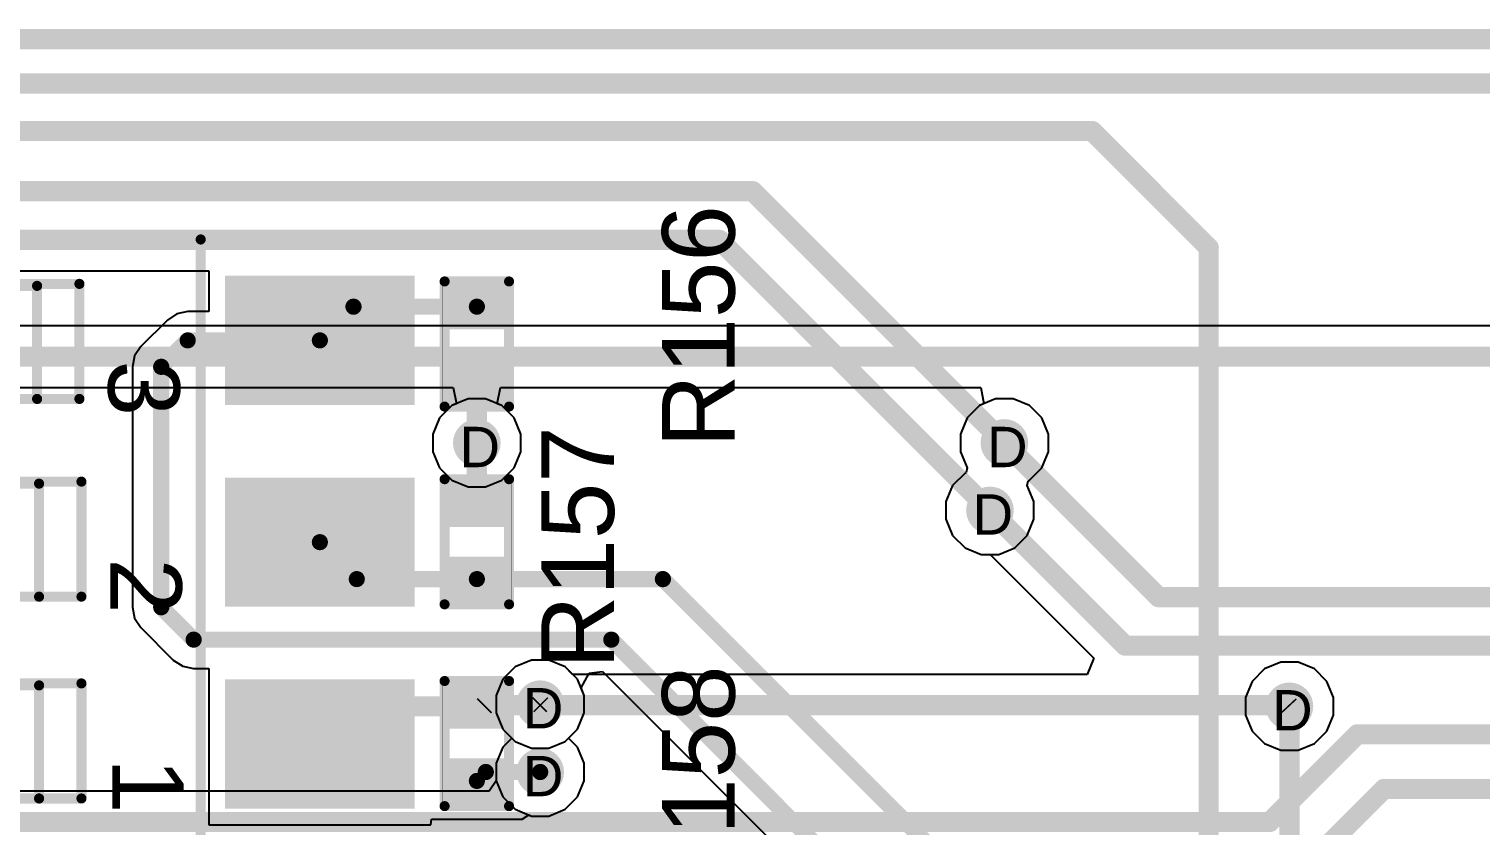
# Model space of a CAD drawing. Header units: inches. Extents: x -11 to 5428, y 0 to 5423.
# Drawn here: x 127.58 to 145.86, y 77.54 to 87.57 of the extents above; entities that cross this region are included whole.
import ezdxf

# ---------------------------------------------------------------- set-up
doc = ezdxf.new("R2010")
doc.units = ezdxf.units.IN
for name, color, linetype in [('Bottom Layer', 5, 'Continuous'), ('Drill Drawing', 1, 'Continuous'), ('GND', 16, 'Continuous'), ('PWR', 76, 'Continuous'), ('Top Layer', 1, 'Continuous'), ('Top Overlay', 2, 'Continuous'), ('Top Paste', 8, 'Continuous'), ('Top Solder', 216, 'Continuous'), ('Via Holes', 16, 'Continuous')]:
    doc.layers.add(name, color=color, linetype=linetype)
doc.styles.add('Arial', font='', dxfattribs={"height": 0.2})
doc.styles.get('Arial').set_extended_font_data('Arial')

# ---------------------------------------------------------------- blocks, each defined once
blk = doc.blocks.new('R___0402_518')
at = {"layer": 'Top Layer'}
for points in [[(-0.699, -0.318), (-0.699, 0.317), (-0.241, 0.317), (-0.241, -0.318)], [(0.241, -0.318), (0.241, 0.317), (0.698, 0.317), (0.698, -0.318)]]:
    blk.add_hatch(color=1, dxfattribs=at).paths.add_polyline_path(points)
at = {"layer": 'Top Paste'}
for points in [[(-0.699, -0.318), (-0.699, 0.317), (-0.241, 0.317), (-0.241, -0.318)], [(0.241, -0.318), (0.241, 0.317), (0.698, 0.317), (0.698, -0.318)]]:
    blk.add_hatch(color=8, dxfattribs=at).paths.add_polyline_path(points)
at = {"layer": 'Top Solder'}
for points in [[(-0.754, -0.373), (-0.754, 0.372), (-0.186, 0.372), (-0.186, -0.373)], [(0.186, -0.373), (0.186, 0.372), (0.753, 0.372), (0.753, -0.373)]]:
    blk.add_hatch(color=216, dxfattribs=at).paths.add_polyline_path(points)
at = {"layer": 'Top Overlay'}
for points in [[(0.787, 0.406, 0.127, 0.127, 0), (-0.787, 0.406, 0.127, 0.127, 0)], [(-0.787, -0.406, 0.127, 0.127, 0), (-0.787, 0.406, 0.127, 0.127, 0)], [(0.787, -0.406, 0.127, 0.127, 0), (0.787, 0.406, 0.127, 0.127, 0)], [(0.787, -0.406, 0.127, 0.127, 0), (-0.787, -0.406, 0.127, 0.127, 0)], [(0.813, -0.432, 0.00323, 0.00323, 0), (-0.813, -0.432, 0.00323, 0.00323, 0)]]:
    blk.add_lwpolyline(points, format="xyseb", dxfattribs=at)
for points in [[(-0.819, 0.406, 0.0635, 0.0635, 1), (-0.756, 0.406, 0.0635, 0.0635, 1)], [(-0.819, 0.406, 0.0635, 0.0635, 1), (-0.756, 0.406, 0.0635, 0.0635, 1)], [(0.756, 0.406, 0.0635, 0.0635, 1), (0.819, 0.406, 0.0635, 0.0635, 1)], [(0.756, 0.406, 0.0635, 0.0635, 1), (0.819, 0.406, 0.0635, 0.0635, 1)], [(-0.819, -0.406, 0.0635, 0.0635, 1), (-0.756, -0.406, 0.0635, 0.0635, 1)], [(-0.819, -0.406, 0.0635, 0.0635, 1), (-0.756, -0.406, 0.0635, 0.0635, 1)], [(0.756, -0.406, 0.0635, 0.0635, 1), (0.819, -0.406, 0.0635, 0.0635, 1)], [(0.756, -0.406, 0.0635, 0.0635, 1), (0.819, -0.406, 0.0635, 0.0635, 1)], [(-0.814, -0.432, 0.00161, 0.00161, 1), (-0.812, -0.432, 0.00161, 0.00161, 1)], [(0.812, -0.432, 0.00161, 0.00161, 1), (0.814, -0.432, 0.00161, 0.00161, 1)]]:
    blk.add_lwpolyline(points, format="xyseb", close=True, dxfattribs=at)
blk = doc.blocks.new('R___0402_519')
at = {"layer": 'Top Layer'}
for points in [[(-0.698, -0.317), (-0.698, 0.318), (-0.241, 0.318), (-0.241, -0.317)], [(0.241, -0.317), (0.241, 0.318), (0.699, 0.318), (0.699, -0.317)]]:
    blk.add_hatch(color=1, dxfattribs=at).paths.add_polyline_path(points)
at = {"layer": 'Top Paste'}
for points in [[(-0.698, -0.317), (-0.698, 0.318), (-0.241, 0.318), (-0.241, -0.317)], [(0.241, -0.317), (0.241, 0.318), (0.699, 0.318), (0.699, -0.317)]]:
    blk.add_hatch(color=8, dxfattribs=at).paths.add_polyline_path(points)
at = {"layer": 'Top Solder'}
for points in [[(-0.753, -0.372), (-0.753, 0.373), (-0.186, 0.373), (-0.186, -0.372)], [(0.186, -0.372), (0.186, 0.373), (0.754, 0.373), (0.754, -0.372)]]:
    blk.add_hatch(color=216, dxfattribs=at).paths.add_polyline_path(points)
at = {"layer": 'Top Overlay'}
for points in [[(-0.787, 0.406, 0.127, 0.127, 0), (0.787, 0.406, 0.127, 0.127, 0)], [(-0.787, 0.406, 0.127, 0.127, 0), (-0.787, -0.406, 0.127, 0.127, 0)], [(0.787, 0.406, 0.127, 0.127, 0), (0.787, -0.406, 0.127, 0.127, 0)], [(-0.787, -0.406, 0.127, 0.127, 0), (0.787, -0.406, 0.127, 0.127, 0)], [(-0.813, -0.432, 0.00323, 0.00323, 0), (0.813, -0.432, 0.00323, 0.00323, 0)]]:
    blk.add_lwpolyline(points, format="xyseb", dxfattribs=at)
for points in [[(-0.819, 0.406, 0.0635, 0.0635, 1), (-0.756, 0.406, 0.0635, 0.0635, 1)], [(-0.819, 0.406, 0.0635, 0.0635, 1), (-0.756, 0.406, 0.0635, 0.0635, 1)], [(0.756, 0.406, 0.0635, 0.0635, 1), (0.819, 0.406, 0.0635, 0.0635, 1)], [(0.756, 0.406, 0.0635, 0.0635, 1), (0.819, 0.406, 0.0635, 0.0635, 1)], [(-0.819, -0.406, 0.0635, 0.0635, 1), (-0.756, -0.406, 0.0635, 0.0635, 1)], [(-0.819, -0.406, 0.0635, 0.0635, 1), (-0.756, -0.406, 0.0635, 0.0635, 1)], [(0.756, -0.406, 0.0635, 0.0635, 1), (0.819, -0.406, 0.0635, 0.0635, 1)], [(0.756, -0.406, 0.0635, 0.0635, 1), (0.819, -0.406, 0.0635, 0.0635, 1)], [(-0.814, -0.432, 0.00161, 0.00161, 1), (-0.812, -0.432, 0.00161, 0.00161, 1)], [(0.812, -0.432, 0.00161, 0.00161, 1), (0.814, -0.432, 0.00161, 0.00161, 1)]]:
    blk.add_lwpolyline(points, format="xyseb", close=True, dxfattribs=at)
blk = doc.blocks.new('R___0402_520')
at = {"layer": 'Top Layer'}
for points in [[(-0.699, -0.318), (-0.699, 0.317), (-0.241, 0.317), (-0.241, -0.318)], [(0.241, -0.318), (0.241, 0.317), (0.698, 0.317), (0.698, -0.318)]]:
    blk.add_hatch(color=1, dxfattribs=at).paths.add_polyline_path(points)
at = {"layer": 'Top Paste'}
for points in [[(-0.699, -0.318), (-0.699, 0.317), (-0.241, 0.317), (-0.241, -0.318)], [(0.241, -0.318), (0.241, 0.317), (0.698, 0.317), (0.698, -0.318)]]:
    blk.add_hatch(color=8, dxfattribs=at).paths.add_polyline_path(points)
at = {"layer": 'Top Solder'}
for points in [[(-0.754, -0.373), (-0.754, 0.372), (-0.186, 0.372), (-0.186, -0.373)], [(0.186, -0.373), (0.186, 0.372), (0.753, 0.372), (0.753, -0.373)]]:
    blk.add_hatch(color=216, dxfattribs=at).paths.add_polyline_path(points)
at = {"layer": 'Top Overlay'}
for points in [[(0.787, 0.406, 0.127, 0.127, 0), (-0.787, 0.406, 0.127, 0.127, 0)], [(-0.787, -0.406, 0.127, 0.127, 0), (-0.787, 0.406, 0.127, 0.127, 0)], [(0.787, -0.406, 0.127, 0.127, 0), (0.787, 0.406, 0.127, 0.127, 0)], [(0.787, -0.406, 0.127, 0.127, 0), (-0.787, -0.406, 0.127, 0.127, 0)], [(0.813, -0.432, 0.00323, 0.00323, 0), (-0.813, -0.432, 0.00323, 0.00323, 0)]]:
    blk.add_lwpolyline(points, format="xyseb", dxfattribs=at)
for points in [[(-0.819, 0.406, 0.0635, 0.0635, 1), (-0.756, 0.406, 0.0635, 0.0635, 1)], [(-0.819, 0.406, 0.0635, 0.0635, 1), (-0.756, 0.406, 0.0635, 0.0635, 1)], [(0.756, 0.406, 0.0635, 0.0635, 1), (0.819, 0.406, 0.0635, 0.0635, 1)], [(0.756, 0.406, 0.0635, 0.0635, 1), (0.819, 0.406, 0.0635, 0.0635, 1)], [(-0.819, -0.406, 0.0635, 0.0635, 1), (-0.756, -0.406, 0.0635, 0.0635, 1)], [(-0.819, -0.406, 0.0635, 0.0635, 1), (-0.756, -0.406, 0.0635, 0.0635, 1)], [(0.756, -0.406, 0.0635, 0.0635, 1), (0.819, -0.406, 0.0635, 0.0635, 1)], [(0.756, -0.406, 0.0635, 0.0635, 1), (0.819, -0.406, 0.0635, 0.0635, 1)], [(-0.814, -0.432, 0.00161, 0.00161, 1), (-0.812, -0.432, 0.00161, 0.00161, 1)], [(0.812, -0.432, 0.00161, 0.00161, 1), (0.814, -0.432, 0.00161, 0.00161, 1)]]:
    blk.add_lwpolyline(points, format="xyseb", close=True, dxfattribs=at)
blk = doc.blocks.new('DSIC03LSGET_524')
at = {"layer": 'Top Layer'}
for points in [[(-5.643, 3.302), (-3.357, 3.302), (-3.357, 1.778), (-5.643, 1.778)], [(3.357, 3.302), (5.643, 3.302), (5.643, 1.778), (3.357, 1.778)], [(-5.643, 0.762), (-3.357, 0.762), (-3.357, -0.762), (-5.643, -0.762)], [(3.357, 0.762), (5.643, 0.762), (5.643, -0.762), (3.357, -0.762)], [(-5.643, -1.778), (-3.357, -1.778), (-3.357, -3.302), (-5.643, -3.302)], [(3.357, -1.778), (5.643, -1.778), (5.643, -3.302), (3.357, -3.302)]]:
    blk.add_hatch(color=1, dxfattribs=at).paths.add_polyline_path(points)
at = {"layer": 'Top Paste'}
for points in [[(-5.643, 3.302), (-3.357, 3.302), (-3.357, 1.778), (-5.643, 1.778)], [(3.357, 3.302), (5.643, 3.302), (5.643, 1.778), (3.357, 1.778)], [(-5.643, 0.762), (-3.357, 0.762), (-3.357, -0.762), (-5.643, -0.762)], [(3.357, 0.762), (5.643, 0.762), (5.643, -0.762), (3.357, -0.762)], [(-5.643, -1.778), (-3.357, -1.778), (-3.357, -3.302), (-5.643, -3.302)], [(3.357, -1.778), (5.643, -1.778), (5.643, -3.302), (3.357, -3.302)]]:
    blk.add_hatch(color=8, dxfattribs=at).paths.add_polyline_path(points)
at = {"layer": 'Top Solder'}
for points in [[(-5.694, 3.353), (-3.306, 3.353), (-3.306, 1.727), (-5.694, 1.727)], [(3.306, 3.353), (5.694, 3.353), (5.694, 1.727), (3.306, 1.727)], [(-5.694, 0.813), (-3.306, 0.813), (-3.306, -0.813), (-5.694, -0.813)], [(3.306, 0.813), (5.694, 0.813), (5.694, -0.813), (3.306, -0.813)], [(-5.694, -1.727), (-3.306, -1.727), (-3.306, -3.353), (-5.694, -3.353)], [(3.306, -1.727), (5.694, -1.727), (5.694, -3.353), (3.306, -3.353)]]:
    blk.add_hatch(color=216, dxfattribs=at).paths.add_polyline_path(points)
at = {"layer": 'Top Overlay'}
for points in [[(-3, 3.81, 0.127, 0.127, 0), (-3, -3.81, 0.127, 0.127, 0)], [(3, 3.81, 0.127, 0.127, 0), (-3, 3.81, 0.127, 0.127, 0)], [(3, 3.81, 0.127, 0.127, 0), (3, -3.81, 0.127, 0.127, 0)], [(1.651, 3.226, 0.127, 0.127, 0), (-1.499, 3.226, 0.127, 0.127, 0)], [(-1.499, 3.226, 0.127, 0.127, 0), (-1.499, 1.778, 0.127, 0.127, 0)], [(0.025, 3.226, 0.127, 0.127, 0), (-0.965, 3.226, 0.127, 0.127, 0)], [(-0.965, 3.226, 0.127, 0.127, 0), (-0.965, 1.803, 0.127, 0.127, 0)], [(0.025, 3.226, 0.127, 0.127, 0), (0.025, 1.803, 0.127, 0.127, 0)], [(1.651, 3.226, 0.127, 0.127, 0), (1.651, 1.778, 0.127, 0.127, 0)], [(1.651, 1.778, 0.127, 0.127, 0), (-1.499, 1.778, 0.127, 0.127, 0)], [(0.025, 1.803, 0.127, 0.127, 0), (-0.965, 1.803, 0.127, 0.127, 0)], [(1.651, 0.686, 0.127, 0.127, 0), (-1.499, 0.686, 0.127, 0.127, 0)], [(-1.499, 0.686, 0.127, 0.127, 0), (-1.499, -0.762, 0.127, 0.127, 0)], [(0.025, 0.686, 0.127, 0.127, 0), (-0.965, 0.686, 0.127, 0.127, 0)], [(-0.965, 0.686, 0.127, 0.127, 0), (-0.965, -0.737, 0.127, 0.127, 0)], [(0.025, 0.686, 0.127, 0.127, 0), (0.025, -0.737, 0.127, 0.127, 0)], [(1.651, 0.686, 0.127, 0.127, 0), (1.651, -0.762, 0.127, 0.127, 0)], [(1.651, -0.762, 0.127, 0.127, 0), (-1.499, -0.762, 0.127, 0.127, 0)], [(0.025, -0.737, 0.127, 0.127, 0), (-0.965, -0.737, 0.127, 0.127, 0)], [(1.676, -1.803, 0.127, 0.127, 0), (-1.473, -1.803, 0.127, 0.127, 0)], [(-1.473, -1.803, 0.127, 0.127, 0), (-1.473, -3.251, 0.127, 0.127, 0)], [(0.051, -1.803, 0.127, 0.127, 0), (-0.94, -1.803, 0.127, 0.127, 0)], [(-0.94, -1.803, 0.127, 0.127, 0), (-0.94, -3.226, 0.127, 0.127, 0)], [(0.051, -1.803, 0.127, 0.127, 0), (0.051, -3.226, 0.127, 0.127, 0)], [(1.676, -1.803, 0.127, 0.127, 0), (1.676, -3.251, 0.127, 0.127, 0)], [(1.676, -3.251, 0.127, 0.127, 0), (-1.473, -3.251, 0.127, 0.127, 0)], [(0.051, -3.226, 0.127, 0.127, 0), (-0.94, -3.226, 0.127, 0.127, 0)], [(3, -3.81, 0.127, 0.127, 0), (-3, -3.81, 0.127, 0.127, 0)]]:
    blk.add_lwpolyline(points, format="xyseb", dxfattribs=at)
for points in [[(-3.032, 3.81, 0.0635, 0.0635, 1), (-2.968, 3.81, 0.0635, 0.0635, 1)], [(-3.032, 3.81, 0.0635, 0.0635, 1), (-2.968, 3.81, 0.0635, 0.0635, 1)], [(2.968, 3.81, 0.0635, 0.0635, 1), (3.032, 3.81, 0.0635, 0.0635, 1)], [(2.968, 3.81, 0.0635, 0.0635, 1), (3.032, 3.81, 0.0635, 0.0635, 1)], [(-1.53, 3.226, 0.0635, 0.0635, 1), (-1.467, 3.226, 0.0635, 0.0635, 1)], [(-1.53, 3.226, 0.0635, 0.0635, 1), (-1.467, 3.226, 0.0635, 0.0635, 1)], [(-0.997, 3.226, 0.0635, 0.0635, 1), (-0.933, 3.226, 0.0635, 0.0635, 1)], [(-0.997, 3.226, 0.0635, 0.0635, 1), (-0.933, 3.226, 0.0635, 0.0635, 1)], [(-0.006, 3.226, 0.0635, 0.0635, 1), (0.057, 3.226, 0.0635, 0.0635, 1)], [(-0.006, 3.226, 0.0635, 0.0635, 1), (0.057, 3.226, 0.0635, 0.0635, 1)], [(1.619, 3.226, 0.0635, 0.0635, 1), (1.683, 3.226, 0.0635, 0.0635, 1)], [(1.619, 3.226, 0.0635, 0.0635, 1), (1.683, 3.226, 0.0635, 0.0635, 1)], [(-1.53, 1.778, 0.0635, 0.0635, 1), (-1.467, 1.778, 0.0635, 0.0635, 1)], [(-1.53, 1.778, 0.0635, 0.0635, 1), (-1.467, 1.778, 0.0635, 0.0635, 1)], [(-0.997, 1.803, 0.0635, 0.0635, 1), (-0.933, 1.803, 0.0635, 0.0635, 1)], [(-0.997, 1.803, 0.0635, 0.0635, 1), (-0.933, 1.803, 0.0635, 0.0635, 1)], [(-0.006, 1.803, 0.0635, 0.0635, 1), (0.057, 1.803, 0.0635, 0.0635, 1)], [(-0.006, 1.803, 0.0635, 0.0635, 1), (0.057, 1.803, 0.0635, 0.0635, 1)], [(1.619, 1.778, 0.0635, 0.0635, 1), (1.683, 1.778, 0.0635, 0.0635, 1)], [(1.619, 1.778, 0.0635, 0.0635, 1), (1.683, 1.778, 0.0635, 0.0635, 1)], [(-1.53, 0.686, 0.0635, 0.0635, 1), (-1.467, 0.686, 0.0635, 0.0635, 1)], [(-1.53, 0.686, 0.0635, 0.0635, 1), (-1.467, 0.686, 0.0635, 0.0635, 1)], [(-0.997, 0.686, 0.0635, 0.0635, 1), (-0.933, 0.686, 0.0635, 0.0635, 1)], [(-0.997, 0.686, 0.0635, 0.0635, 1), (-0.933, 0.686, 0.0635, 0.0635, 1)], [(-0.006, 0.686, 0.0635, 0.0635, 1), (0.057, 0.686, 0.0635, 0.0635, 1)], [(-0.006, 0.686, 0.0635, 0.0635, 1), (0.057, 0.686, 0.0635, 0.0635, 1)], [(1.619, 0.686, 0.0635, 0.0635, 1), (1.683, 0.686, 0.0635, 0.0635, 1)], [(1.619, 0.686, 0.0635, 0.0635, 1), (1.683, 0.686, 0.0635, 0.0635, 1)], [(-1.53, -0.762, 0.0635, 0.0635, 1), (-1.467, -0.762, 0.0635, 0.0635, 1)], [(-1.53, -0.762, 0.0635, 0.0635, 1), (-1.467, -0.762, 0.0635, 0.0635, 1)], [(-0.997, -0.737, 0.0635, 0.0635, 1), (-0.933, -0.737, 0.0635, 0.0635, 1)], [(-0.997, -0.737, 0.0635, 0.0635, 1), (-0.933, -0.737, 0.0635, 0.0635, 1)], [(-0.006, -0.737, 0.0635, 0.0635, 1), (0.057, -0.737, 0.0635, 0.0635, 1)], [(-0.006, -0.737, 0.0635, 0.0635, 1), (0.057, -0.737, 0.0635, 0.0635, 1)], [(1.619, -0.762, 0.0635, 0.0635, 1), (1.683, -0.762, 0.0635, 0.0635, 1)], [(1.619, -0.762, 0.0635, 0.0635, 1), (1.683, -0.762, 0.0635, 0.0635, 1)], [(-1.505, -1.803, 0.0635, 0.0635, 1), (-1.441, -1.803, 0.0635, 0.0635, 1)], [(-1.505, -1.803, 0.0635, 0.0635, 1), (-1.441, -1.803, 0.0635, 0.0635, 1)], [(-0.972, -1.803, 0.0635, 0.0635, 1), (-0.908, -1.803, 0.0635, 0.0635, 1)], [(-0.972, -1.803, 0.0635, 0.0635, 1), (-0.908, -1.803, 0.0635, 0.0635, 1)], [(0.019, -1.803, 0.0635, 0.0635, 1), (0.083, -1.803, 0.0635, 0.0635, 1)], [(0.019, -1.803, 0.0635, 0.0635, 1), (0.083, -1.803, 0.0635, 0.0635, 1)], [(1.645, -1.803, 0.0635, 0.0635, 1), (1.708, -1.803, 0.0635, 0.0635, 1)], [(1.645, -1.803, 0.0635, 0.0635, 1), (1.708, -1.803, 0.0635, 0.0635, 1)], [(-1.505, -3.251, 0.0635, 0.0635, 1), (-1.441, -3.251, 0.0635, 0.0635, 1)], [(-1.505, -3.251, 0.0635, 0.0635, 1), (-1.441, -3.251, 0.0635, 0.0635, 1)], [(-0.972, -3.226, 0.0635, 0.0635, 1), (-0.908, -3.226, 0.0635, 0.0635, 1)], [(-0.972, -3.226, 0.0635, 0.0635, 1), (-0.908, -3.226, 0.0635, 0.0635, 1)], [(0.019, -3.226, 0.0635, 0.0635, 1), (0.083, -3.226, 0.0635, 0.0635, 1)], [(0.019, -3.226, 0.0635, 0.0635, 1), (0.083, -3.226, 0.0635, 0.0635, 1)], [(1.645, -3.251, 0.0635, 0.0635, 1), (1.708, -3.251, 0.0635, 0.0635, 1)], [(1.645, -3.251, 0.0635, 0.0635, 1), (1.708, -3.251, 0.0635, 0.0635, 1)], [(-3.032, -3.81, 0.0635, 0.0635, 1), (-2.968, -3.81, 0.0635, 0.0635, 1)], [(-3.032, -3.81, 0.0635, 0.0635, 1), (-2.968, -3.81, 0.0635, 0.0635, 1)], [(2.968, -3.81, 0.0635, 0.0635, 1), (3.032, -3.81, 0.0635, 0.0635, 1)], [(2.968, -3.81, 0.0635, 0.0635, 1), (3.032, -3.81, 0.0635, 0.0635, 1)]]:
    blk.add_lwpolyline(points, format="xyseb", close=True, dxfattribs=at)
at = {"layer": 'Top Overlay', "style": 'Arial'}
for s, height, rotation, p in [('ON', 0.762, -90, (1.956, 3.531)), ('1', 0.9, 90, (-1.887, 2.718)), ('2', 0.9, 90, (-1.861, 0.203)), ('3', 0.9, 90, (-1.836, -2.286))]:
    blk.add_text(s, height=height, rotation=rotation, dxfattribs=at).set_placement(p)

msp = doc.modelspace()

# ---------------------------------------------------------------- hatches: boundary and pattern name
at = {"layer": 'Bottom Layer'}
h = msp.add_hatch(color=5, dxfattribs=at)
edge = h.paths.add_edge_path()
edge.add_arc((133.214, 82.358), 0.3, 0, 360)
h = msp.add_hatch(color=5, dxfattribs=at)
edge = h.paths.add_edge_path()
edge.add_arc((139.857, 82.358), 0.3, 0, 360)
h = msp.add_hatch(color=5, dxfattribs=at)
edge = h.paths.add_edge_path()
edge.add_arc((139.675, 81.509), 0.3, 0, 360)
h = msp.add_hatch(color=5, dxfattribs=at)
edge = h.paths.add_edge_path()
edge.add_arc((134.012, 79.07), 0.3, 0, 360)
h = msp.add_hatch(color=5, dxfattribs=at)
edge = h.paths.add_edge_path()
edge.add_arc((143.446, 79.043), 0.3, 0, 360)
h = msp.add_hatch(color=5, dxfattribs=at)
edge = h.paths.add_edge_path()
edge.add_arc((134.012, 78.216), 0.3, 0, 360)
at = {"layer": 'GND'}
h = msp.add_hatch(color=16, dxfattribs=at)
edge = h.paths.add_edge_path()
edge.add_arc((133.214, 82.358), 0.3, 0, 360)
h = msp.add_hatch(color=16, dxfattribs=at)
edge = h.paths.add_edge_path()
edge.add_arc((139.857, 82.358), 0.3, 0, 360)
h = msp.add_hatch(color=16, dxfattribs=at)
edge = h.paths.add_edge_path()
edge.add_arc((139.675, 81.509), 0.3, 0, 360)
h = msp.add_hatch(color=16, dxfattribs=at)
edge = h.paths.add_edge_path()
edge.add_arc((134.012, 79.07), 0.3, 0, 360)
h = msp.add_hatch(color=16, dxfattribs=at)
edge = h.paths.add_edge_path()
edge.add_arc((143.446, 79.043), 0.3, 0, 360)
h = msp.add_hatch(color=16, dxfattribs=at)
edge = h.paths.add_edge_path()
edge.add_arc((134.012, 78.216), 0.3, 0, 360)
at = {"layer": 'PWR'}
h = msp.add_hatch(color=76, dxfattribs=at)
edge = h.paths.add_edge_path()
edge.add_arc((133.214, 82.358), 0.3, 0, 360)
h = msp.add_hatch(color=76, dxfattribs=at)
edge = h.paths.add_edge_path()
edge.add_arc((139.857, 82.358), 0.3, 0, 360)
h = msp.add_hatch(color=76, dxfattribs=at)
edge = h.paths.add_edge_path()
edge.add_arc((139.675, 81.509), 0.3, 0, 360)
h = msp.add_hatch(color=76, dxfattribs=at)
edge = h.paths.add_edge_path()
edge.add_arc((134.012, 79.07), 0.3, 0, 360)
h = msp.add_hatch(color=76, dxfattribs=at)
edge = h.paths.add_edge_path()
edge.add_arc((143.446, 79.043), 0.3, 0, 360)
h = msp.add_hatch(color=76, dxfattribs=at)
edge = h.paths.add_edge_path()
edge.add_arc((134.012, 78.216), 0.3, 0, 360)
at = {"layer": 'Top Layer'}
h = msp.add_hatch(color=1, dxfattribs=at)
edge = h.paths.add_edge_path()
edge.add_arc((133.214, 82.358), 0.3, 0, 360)
h = msp.add_hatch(color=1, dxfattribs=at)
edge = h.paths.add_edge_path()
edge.add_arc((139.857, 82.358), 0.3, 0, 360)
h = msp.add_hatch(color=1, dxfattribs=at)
edge = h.paths.add_edge_path()
edge.add_arc((139.675, 81.509), 0.3, 0, 360)
h = msp.add_hatch(color=1, dxfattribs=at)
edge = h.paths.add_edge_path()
edge.add_arc((134.012, 79.07), 0.3, 0, 360)
h = msp.add_hatch(color=1, dxfattribs=at)
edge = h.paths.add_edge_path()
edge.add_arc((143.446, 79.043), 0.3, 0, 360)
h = msp.add_hatch(color=1, dxfattribs=at)
edge = h.paths.add_edge_path()
edge.add_arc((134.012, 78.216), 0.3, 0, 360)
at = {"layer": 'Via Holes'}
h = msp.add_hatch(color=7, dxfattribs=at)
edge = h.paths.add_edge_path()
edge.add_arc((133.214, 82.358), 0.15, 0, 360)
h = msp.add_hatch(color=7, dxfattribs=at)
edge = h.paths.add_edge_path()
edge.add_arc((139.857, 82.358), 0.15, 0, 360)
h = msp.add_hatch(color=7, dxfattribs=at)
edge = h.paths.add_edge_path()
edge.add_arc((139.675, 81.509), 0.15, 0, 360)
h = msp.add_hatch(color=7, dxfattribs=at)
edge = h.paths.add_edge_path()
edge.add_arc((134.012, 79.07), 0.15, 0, 360)
h = msp.add_hatch(color=7, dxfattribs=at)
edge = h.paths.add_edge_path()
edge.add_arc((143.446, 79.043), 0.15, 0, 360)
h = msp.add_hatch(color=7, dxfattribs=at)
edge = h.paths.add_edge_path()
edge.add_arc((134.012, 78.216), 0.15, 0, 360)

# ---------------------------------------------------------------- linework, layer by layer
at = {"layer": 'Bottom Layer'}
for p, q in [((155.243, 83.832), (124.147, 83.832)), ((123.986, 83.055), (132.917, 83.055)), ((132.917, 83.055), (132.957, 82.851)), ((133.471, 82.851), (133.512, 83.055)), ((133.512, 83.055), (139.56, 83.055)), ((139.56, 83.055), (139.6, 82.851)), ((132.901, 82.828), (132.745, 82.672)), ((132.957, 82.851), (132.901, 82.828)), ((133.528, 82.828), (133.471, 82.851)), ((133.684, 82.672), (133.528, 82.828)), ((139.543, 82.828), (139.388, 82.672)), ((139.6, 82.851), (139.543, 82.828)), ((132.745, 82.672), (132.66, 82.468)), ((133.768, 82.468), (133.684, 82.672)), ((139.388, 82.672), (139.303, 82.468)), ((132.66, 82.468), (132.66, 82.248)), ((133.768, 82.248), (133.768, 82.468)), ((139.303, 82.468), (139.303, 82.248)), ((132.66, 82.248), (132.745, 82.044)), ((133.684, 82.044), (133.768, 82.248)), ((139.303, 82.248), (139.388, 82.044)), ((132.745, 82.044), (132.901, 81.889)), ((133.528, 81.889), (133.684, 82.044)), ((139.361, 81.978), (139.205, 81.822)), ((139.376, 81.984), (139.361, 81.978)), ((139.388, 82.044), (139.376, 81.984)), ((132.901, 81.889), (133.104, 81.804)), ((133.104, 81.804), (133.325, 81.804)), ((133.325, 81.804), (133.528, 81.889)), ((139.205, 81.822), (139.121, 81.619)), ((139.121, 81.619), (139.121, 81.398)), ((139.121, 81.398), (139.205, 81.195)), ((139.205, 81.195), (139.361, 81.039)), ((139.361, 81.039), (139.564, 80.955)), ((139.564, 80.955), (139.679, 80.955)), ((139.679, 80.955), (140.985, 79.649)), ((133.698, 79.54), (133.542, 79.384)), ((133.902, 79.624), (133.698, 79.54)), ((134.122, 79.624), (133.902, 79.624)), ((134.326, 79.54), (134.122, 79.624)), ((134.42, 79.445), (134.326, 79.54)), ((140.985, 79.649), (140.901, 79.445)), ((133.542, 79.384), (133.458, 79.18)), ((140.901, 79.445), (134.42, 79.445)), ((133.458, 79.18), (133.458, 78.96)), ((133.458, 78.96), (133.542, 78.756)), ((133.542, 78.756), (133.655, 78.643)), ((133.655, 78.643), (133.542, 78.53)), ((133.542, 78.53), (133.458, 78.326)), ((133.458, 78.326), (133.458, 78.106)), ((133.458, 78.106), (133.37, 77.974)), ((133.37, 77.974), (120.374, 77.974))]:
    msp.add_line(p, q, dxfattribs=at)
for points in [[(123.986, 83.443, 0.254, 0.254, 0), (155.638, 83.443, 0.254, 0.254, 0)], [(139.857, 82.358, 0.254, 0.254, 0), (141.799, 80.416, 0.254, 0.254, 0)], [(139.675, 81.509, 0.254, 0.254, 0), (141.376, 79.807, 0.254, 0.254, 0)], [(141.799, 80.416, 0.254, 0.254, 0), (176.84, 80.416, 0.254, 0.254, 0)], [(141.376, 79.807, 0.254, 0.254, 0), (176.424, 79.807, 0.254, 0.254, 0)], [(134.012, 79.07, 0.254, 0.254, 0), (134.025, 79.057, 0.254, 0.254, 0)], [(134.025, 79.057, 0.254, 0.254, 0), (143.433, 79.057, 0.254, 0.254, 0)], [(143.433, 79.057, 0.254, 0.254, 0), (143.446, 79.043, 0.254, 0.254, 0)], [(143.196, 77.586, 0.254, 0.254, 0), (144.301, 78.69, 0.254, 0.254, 0)], [(144.301, 78.69, 0.254, 0.254, 0), (146.494, 78.69, 0.254, 0.254, 0)], [(142.315, 75.682, 0.254, 0.254, 0), (144.637, 78.003, 0.254, 0.254, 0)], [(144.637, 78.003, 0.254, 0.254, 0), (164.172, 78.003, 0.254, 0.254, 0)], [(120.213, 77.586, 0.254, 0.254, 0), (143.196, 77.586, 0.254, 0.254, 0)]]:
    msp.add_lwpolyline(points, format="xyseb", dxfattribs=at)
for points in [[(139.794, 82.358, 0.127, 0.127, 1), (139.921, 82.358, 0.127, 0.127, 1)], [(139.611, 81.509, 0.127, 0.127, 1), (139.738, 81.509, 0.127, 0.127, 1)], [(141.736, 80.416, 0.127, 0.127, 1), (141.863, 80.416, 0.127, 0.127, 1)], [(141.736, 80.416, 0.127, 0.127, 1), (141.863, 80.416, 0.127, 0.127, 1)], [(141.313, 79.807, 0.127, 0.127, 1), (141.44, 79.807, 0.127, 0.127, 1)], [(141.313, 79.807, 0.127, 0.127, 1), (141.44, 79.807, 0.127, 0.127, 1)], [(133.948, 79.07, 0.127, 0.127, 1), (134.075, 79.07, 0.127, 0.127, 1)], [(133.962, 79.057, 0.127, 0.127, 1), (134.089, 79.057, 0.127, 0.127, 1)], [(133.962, 79.057, 0.127, 0.127, 1), (134.089, 79.057, 0.127, 0.127, 1)], [(143.37, 79.057, 0.127, 0.127, 1), (143.497, 79.057, 0.127, 0.127, 1)], [(143.37, 79.057, 0.127, 0.127, 1), (143.497, 79.057, 0.127, 0.127, 1)], [(143.383, 79.043, 0.127, 0.127, 1), (143.51, 79.043, 0.127, 0.127, 1)], [(144.237, 78.69, 0.127, 0.127, 1), (144.364, 78.69, 0.127, 0.127, 1)], [(144.237, 78.69, 0.127, 0.127, 1), (144.364, 78.69, 0.127, 0.127, 1)], [(144.573, 78.003, 0.127, 0.127, 1), (144.7, 78.003, 0.127, 0.127, 1)], [(144.573, 78.003, 0.127, 0.127, 1), (144.7, 78.003, 0.127, 0.127, 1)], [(143.133, 77.586, 0.127, 0.127, 1), (143.26, 77.586, 0.127, 0.127, 1)], [(143.133, 77.586, 0.127, 0.127, 1), (143.26, 77.586, 0.127, 0.127, 1)]]:
    msp.add_lwpolyline(points, format="xyseb", close=True, dxfattribs=at)
at = {"layer": 'GND'}
for p, q in [((132.901, 82.828), (132.745, 82.672)), ((133.104, 82.912), (132.901, 82.828)), ((133.325, 82.912), (133.104, 82.912)), ((133.528, 82.828), (133.325, 82.912)), ((133.684, 82.672), (133.528, 82.828)), ((139.543, 82.828), (139.388, 82.672)), ((139.747, 82.912), (139.543, 82.828)), ((139.967, 82.912), (139.747, 82.912)), ((140.171, 82.828), (139.967, 82.912)), ((140.327, 82.672), (140.171, 82.828)), ((132.745, 82.672), (132.66, 82.468)), ((133.768, 82.468), (133.684, 82.672)), ((139.388, 82.672), (139.303, 82.468)), ((140.411, 82.468), (140.327, 82.672)), ((132.66, 82.468), (132.66, 82.248)), ((133.768, 82.248), (133.768, 82.468)), ((139.303, 82.468), (139.303, 82.248)), ((140.411, 82.248), (140.411, 82.468)), ((132.66, 82.248), (132.745, 82.044)), ((133.684, 82.044), (133.768, 82.248)), ((139.303, 82.248), (139.388, 82.044)), ((140.327, 82.044), (140.411, 82.248)), ((132.745, 82.044), (132.901, 81.889)), ((133.528, 81.889), (133.684, 82.044)), ((139.361, 81.978), (139.205, 81.822)), ((139.376, 81.984), (139.361, 81.978)), ((139.388, 82.044), (139.376, 81.984)), ((140.171, 81.889), (140.327, 82.044)), ((132.901, 81.889), (133.104, 81.804)), ((133.104, 81.804), (133.325, 81.804)), ((133.325, 81.804), (133.528, 81.889)), ((139.205, 81.822), (139.121, 81.619)), ((140.144, 81.822), (140.156, 81.882)), ((140.229, 81.619), (140.144, 81.822)), ((140.156, 81.882), (140.171, 81.889)), ((139.121, 81.619), (139.121, 81.398)), ((140.229, 81.398), (140.229, 81.619)), ((139.121, 81.398), (139.205, 81.195)), ((140.144, 81.195), (140.229, 81.398)), ((139.205, 81.195), (139.361, 81.039)), ((139.988, 81.039), (140.144, 81.195)), ((139.361, 81.039), (139.564, 80.955)), ((139.785, 80.955), (139.988, 81.039)), ((139.564, 80.955), (139.785, 80.955)), ((133.698, 79.54), (133.542, 79.384)), ((133.902, 79.624), (133.698, 79.54)), ((134.122, 79.624), (133.902, 79.624)), ((134.326, 79.54), (134.122, 79.624)), ((134.482, 79.384), (134.326, 79.54)), ((143.336, 79.597), (143.133, 79.513)), ((143.557, 79.597), (143.336, 79.597)), ((143.76, 79.513), (143.557, 79.597)), ((133.542, 79.384), (133.458, 79.18)), ((134.566, 79.18), (134.482, 79.384)), ((142.977, 79.357), (142.892, 79.154)), ((143.133, 79.513), (142.977, 79.357)), ((143.916, 79.357), (143.76, 79.513)), ((144, 79.154), (143.916, 79.357)), ((133.458, 79.18), (133.458, 78.96)), ((134.566, 78.96), (134.566, 79.18)), ((142.892, 79.154), (142.892, 78.933)), ((144, 78.933), (144, 79.154)), ((133.458, 78.96), (133.542, 78.756)), ((134.482, 78.756), (134.566, 78.96)), ((142.892, 78.933), (142.977, 78.73)), ((143.916, 78.73), (144, 78.933)), ((133.542, 78.756), (133.655, 78.643)), ((133.655, 78.643), (133.542, 78.53)), ((134.368, 78.643), (134.482, 78.756)), ((134.482, 78.53), (134.368, 78.643)), ((142.977, 78.73), (143.133, 78.574)), ((143.76, 78.574), (143.916, 78.73)), ((133.542, 78.53), (133.458, 78.326)), ((134.566, 78.326), (134.482, 78.53)), ((143.133, 78.574), (143.336, 78.489)), ((143.336, 78.489), (143.557, 78.489)), ((143.557, 78.489), (143.76, 78.574)), ((133.458, 78.326), (133.458, 78.106)), ((134.566, 78.106), (134.566, 78.326)), ((133.458, 78.106), (133.542, 77.902)), ((134.482, 77.902), (134.566, 78.106)), ((133.542, 77.902), (133.698, 77.747)), ((134.326, 77.747), (134.482, 77.902)), ((133.698, 77.747), (133.902, 77.662)), ((134.122, 77.662), (134.326, 77.747)), ((133.902, 77.662), (134.122, 77.662))]:
    msp.add_line(p, q, dxfattribs=at)
at = {"layer": 'PWR'}
for p, q in [((139.543, 82.828), (139.388, 82.672)), ((139.747, 82.912), (139.543, 82.828)), ((139.967, 82.912), (139.747, 82.912)), ((140.171, 82.828), (139.967, 82.912)), ((140.327, 82.672), (140.171, 82.828)), ((139.388, 82.672), (139.303, 82.468)), ((140.411, 82.468), (140.327, 82.672)), ((139.303, 82.468), (139.303, 82.248)), ((140.411, 82.248), (140.411, 82.468)), ((139.303, 82.248), (139.388, 82.044)), ((140.327, 82.044), (140.411, 82.248)), ((139.361, 81.978), (139.205, 81.822)), ((139.376, 81.984), (139.361, 81.978)), ((139.388, 82.044), (139.376, 81.984)), ((140.171, 81.889), (140.327, 82.044)), ((139.205, 81.822), (139.121, 81.619)), ((140.144, 81.822), (140.156, 81.882)), ((140.229, 81.619), (140.144, 81.822)), ((140.156, 81.882), (140.171, 81.889)), ((139.121, 81.619), (139.121, 81.398)), ((140.229, 81.398), (140.229, 81.619)), ((139.121, 81.398), (139.205, 81.195)), ((140.144, 81.195), (140.229, 81.398)), ((139.205, 81.195), (139.361, 81.039)), ((139.988, 81.039), (140.144, 81.195)), ((139.361, 81.039), (139.564, 80.955)), ((139.785, 80.955), (139.988, 81.039)), ((139.564, 80.955), (139.785, 80.955)), ((133.698, 79.54), (133.542, 79.384)), ((133.902, 79.624), (133.698, 79.54)), ((134.122, 79.624), (133.902, 79.624)), ((134.326, 79.54), (134.122, 79.624)), ((134.482, 79.384), (134.326, 79.54)), ((143.336, 79.597), (143.133, 79.513)), ((143.557, 79.597), (143.336, 79.597)), ((143.76, 79.513), (143.557, 79.597)), ((133.542, 79.384), (133.458, 79.18)), ((134.566, 79.18), (134.482, 79.384)), ((142.977, 79.357), (142.892, 79.154)), ((143.133, 79.513), (142.977, 79.357)), ((143.916, 79.357), (143.76, 79.513)), ((144, 79.154), (143.916, 79.357)), ((133.458, 79.18), (133.458, 78.96)), ((134.566, 78.96), (134.566, 79.18)), ((142.892, 79.154), (142.892, 78.933)), ((144, 78.933), (144, 79.154)), ((133.458, 78.96), (133.542, 78.756)), ((134.482, 78.756), (134.566, 78.96)), ((142.892, 78.933), (142.977, 78.73)), ((143.916, 78.73), (144, 78.933)), ((133.542, 78.756), (133.698, 78.601)), ((134.326, 78.601), (134.482, 78.756)), ((142.977, 78.73), (143.133, 78.574)), ((143.76, 78.574), (143.916, 78.73)), ((133.698, 78.601), (133.902, 78.516)), ((133.902, 78.516), (134.122, 78.516)), ((134.122, 78.516), (134.326, 78.601)), ((143.133, 78.574), (143.336, 78.489)), ((143.336, 78.489), (143.557, 78.489)), ((143.557, 78.489), (143.76, 78.574))]:
    msp.add_line(p, q, dxfattribs=at)
at = {"layer": 'Top Layer'}
for p, q in [((109.612, 84.526), (129.84, 84.526)), ((129.84, 84.526), (129.84, 84.011)), ((129.435, 83.984), (129.317, 83.905)), ((129.573, 84.011), (129.435, 83.984)), ((129.84, 84.011), (129.573, 84.011)), ((129.573, 84.011), (129.573, 84.011)), ((129.317, 83.905), (128.984, 83.572)), ((128.984, 83.572), (128.905, 83.454)), ((128.905, 83.454), (128.877, 83.316)), ((128.877, 83.316), (128.877, 83.316)), ((128.877, 83.316), (128.877, 80.29)), ((128.877, 80.29), (128.877, 80.29)), ((128.877, 80.29), (128.905, 80.152)), ((128.905, 80.152), (128.984, 80.034)), ((128.984, 80.034), (129.392, 79.625)), ((129.392, 79.625), (129.392, 79.625)), ((129.392, 79.625), (129.51, 79.547)), ((129.51, 79.547), (129.648, 79.519)), ((129.648, 79.519), (129.648, 79.519)), ((129.648, 79.519), (129.84, 79.519)), ((129.84, 79.519), (129.84, 77.553)), ((134.526, 79.277), (134.629, 79.462)), ((134.629, 79.462), (134.797, 79.48)), ((134.797, 79.48), (138.004, 76.273)), ((134.566, 79.18), (134.526, 79.277)), ((134.566, 78.96), (134.566, 79.18)), ((134.482, 78.756), (134.566, 78.96)), ((134.368, 78.643), (134.482, 78.756)), ((134.482, 78.53), (134.368, 78.643)), ((134.566, 78.326), (134.482, 78.53)), ((134.566, 78.106), (134.566, 78.326)), ((134.482, 77.902), (134.566, 78.106)), ((134.326, 77.747), (134.482, 77.902)), ((134.122, 77.662), (134.326, 77.747)), ((129.84, 77.553), (132.634, 77.553)), ((132.634, 77.553), (132.643, 77.621)), ((132.643, 77.621), (133.786, 77.621)), ((133.786, 77.621), (133.868, 77.676)), ((133.786, 77.621), (133.786, 77.621)), ((133.868, 77.676), (133.902, 77.662)), ((133.902, 77.662), (134.122, 77.662))]:
    msp.add_line(p, q, dxfattribs=at)
for points in [[(107.777, 87.44, 0.254, 0.254, 0), (148.927, 87.44, 0.254, 0.254, 0)], [(108.046, 86.882, 0.254, 0.254, 0), (148.593, 86.882, 0.254, 0.254, 0)], [(108.552, 86.284, 0.254, 0.254, 0), (140.962, 86.284, 0.254, 0.254, 0)], [(140.962, 86.284, 0.254, 0.254, 0), (142.43, 84.815, 0.254, 0.254, 0)], [(109.031, 85.527, 0.254, 0.254, 0), (136.688, 85.527, 0.254, 0.254, 0)], [(136.688, 85.527, 0.254, 0.254, 0), (139.857, 82.358, 0.254, 0.254, 0)], [(109.451, 84.914, 0.254, 0.254, 0), (136.269, 84.914, 0.254, 0.254, 0)], [(136.269, 84.914, 0.254, 0.254, 0), (139.675, 81.509, 0.254, 0.254, 0)], [(142.43, 75.286, 0.254, 0.254, 0), (142.43, 84.815, 0.254, 0.254, 0)], [(131.237, 83.649, 0.203, 0.203, 0), (131.661, 84.073, 0.203, 0.203, 0)], [(131.661, 84.073, 0.203, 0.203, 0), (133.214, 84.073, 0.203, 0.203, 0)], [(129.24, 83.316, 0.203, 0.203, 0), (129.573, 83.649, 0.203, 0.203, 0)], [(129.573, 83.649, 0.203, 0.203, 0), (131.237, 83.649, 0.203, 0.203, 0)], [(129.24, 80.29, 0.203, 0.203, 0), (129.24, 83.316, 0.203, 0.203, 0)], [(133.214, 81.583, 0.254, 0.254, 0), (133.214, 83.133, 0.254, 0.254, 0)], [(131.237, 81.109, 0.203, 0.203, 0), (131.703, 80.644, 0.203, 0.203, 0)], [(131.703, 80.644, 0.203, 0.203, 0), (133.214, 80.644, 0.203, 0.203, 0)], [(133.214, 80.644, 0.203, 0.203, 0), (135.557, 80.644, 0.203, 0.203, 0)], [(135.557, 80.644, 0.203, 0.203, 0), (139.382, 76.818, 0.203, 0.203, 0)], [(129.24, 80.29, 0.203, 0.203, 0), (129.648, 79.882, 0.203, 0.203, 0)], [(129.648, 79.882, 0.203, 0.203, 0), (134.908, 79.882, 0.203, 0.203, 0)], [(134.908, 79.882, 0.203, 0.203, 0), (138.366, 76.423, 0.203, 0.203, 0)], [(131.712, 79.043, 0.254, 0.254, 0), (133.303, 79.043, 0.254, 0.254, 0)], [(133.303, 79.043, 0.254, 0.254, 0), (133.317, 79.057, 0.254, 0.254, 0)], [(133.317, 79.057, 0.254, 0.254, 0), (133.999, 79.057, 0.254, 0.254, 0)], [(133.999, 79.057, 0.254, 0.254, 0), (134.012, 79.07, 0.254, 0.254, 0)], [(143.446, 75.286, 0.254, 0.254, 0), (143.446, 79.043, 0.254, 0.254, 0)], [(143.446, 79.043, 0.254, 0.254, 0), (143.446, 79.043, 0.254, 0.254, 0)], [(133.214, 78.104, 0.203, 0.203, 0), (133.327, 78.216, 0.203, 0.203, 0)], [(133.327, 78.216, 0.203, 0.203, 0), (134.012, 78.216, 0.203, 0.203, 0)]]:
    msp.add_lwpolyline(points, format="xyseb", dxfattribs=at)
for points in [[(140.898, 86.284, 0.127, 0.127, 1), (141.025, 86.284, 0.127, 0.127, 1)], [(140.898, 86.284, 0.127, 0.127, 1), (141.025, 86.284, 0.127, 0.127, 1)], [(136.625, 85.527, 0.127, 0.127, 1), (136.752, 85.527, 0.127, 0.127, 1)], [(136.625, 85.527, 0.127, 0.127, 1), (136.752, 85.527, 0.127, 0.127, 1)], [(136.205, 84.914, 0.127, 0.127, 1), (136.332, 84.914, 0.127, 0.127, 1)], [(136.205, 84.914, 0.127, 0.127, 1), (136.332, 84.914, 0.127, 0.127, 1)], [(142.367, 84.815, 0.127, 0.127, 1), (142.494, 84.815, 0.127, 0.127, 1)], [(142.367, 84.815, 0.127, 0.127, 1), (142.494, 84.815, 0.127, 0.127, 1)], [(131.61, 84.073, 0.102, 0.102, 1), (131.712, 84.073, 0.102, 0.102, 1)], [(131.61, 84.073, 0.102, 0.102, 1), (131.712, 84.073, 0.102, 0.102, 1)], [(133.164, 84.073, 0.102, 0.102, 1), (133.265, 84.073, 0.102, 0.102, 1)], [(129.523, 83.649, 0.102, 0.102, 1), (129.624, 83.649, 0.102, 0.102, 1)], [(129.523, 83.649, 0.102, 0.102, 1), (129.624, 83.649, 0.102, 0.102, 1)], [(131.187, 83.649, 0.102, 0.102, 1), (131.288, 83.649, 0.102, 0.102, 1)], [(131.187, 83.649, 0.102, 0.102, 1), (131.288, 83.649, 0.102, 0.102, 1)], [(129.189, 83.316, 0.102, 0.102, 1), (129.291, 83.316, 0.102, 0.102, 1)], [(129.189, 83.316, 0.102, 0.102, 1), (129.291, 83.316, 0.102, 0.102, 1)], [(133.151, 83.133, 0.127, 0.127, 1), (133.278, 83.133, 0.127, 0.127, 1)], [(139.794, 82.358, 0.127, 0.127, 1), (139.921, 82.358, 0.127, 0.127, 1)], [(133.151, 81.583, 0.127, 0.127, 1), (133.278, 81.583, 0.127, 0.127, 1)], [(139.611, 81.509, 0.127, 0.127, 1), (139.738, 81.509, 0.127, 0.127, 1)], [(131.187, 81.109, 0.102, 0.102, 1), (131.288, 81.109, 0.102, 0.102, 1)], [(131.652, 80.644, 0.102, 0.102, 1), (131.753, 80.644, 0.102, 0.102, 1)], [(131.652, 80.644, 0.102, 0.102, 1), (131.753, 80.644, 0.102, 0.102, 1)], [(133.164, 80.644, 0.102, 0.102, 1), (133.265, 80.644, 0.102, 0.102, 1)], [(133.164, 80.644, 0.102, 0.102, 1), (133.265, 80.644, 0.102, 0.102, 1)], [(135.506, 80.644, 0.102, 0.102, 1), (135.608, 80.644, 0.102, 0.102, 1)], [(135.506, 80.644, 0.102, 0.102, 1), (135.608, 80.644, 0.102, 0.102, 1)], [(129.189, 80.29, 0.102, 0.102, 1), (129.291, 80.29, 0.102, 0.102, 1)], [(129.189, 80.29, 0.102, 0.102, 1), (129.291, 80.29, 0.102, 0.102, 1)], [(129.598, 79.882, 0.102, 0.102, 1), (129.699, 79.882, 0.102, 0.102, 1)], [(129.598, 79.882, 0.102, 0.102, 1), (129.699, 79.882, 0.102, 0.102, 1)], [(134.857, 79.882, 0.102, 0.102, 1), (134.959, 79.882, 0.102, 0.102, 1)], [(134.857, 79.882, 0.102, 0.102, 1), (134.959, 79.882, 0.102, 0.102, 1)], [(131.648, 79.043, 0.127, 0.127, 1), (131.775, 79.043, 0.127, 0.127, 1)], [(133.24, 79.043, 0.127, 0.127, 1), (133.367, 79.043, 0.127, 0.127, 1)], [(133.24, 79.043, 0.127, 0.127, 1), (133.367, 79.043, 0.127, 0.127, 1)], [(133.253, 79.057, 0.127, 0.127, 1), (133.38, 79.057, 0.127, 0.127, 1)], [(133.253, 79.057, 0.127, 0.127, 1), (133.38, 79.057, 0.127, 0.127, 1)], [(133.935, 79.057, 0.127, 0.127, 1), (134.062, 79.057, 0.127, 0.127, 1)], [(133.935, 79.057, 0.127, 0.127, 1), (134.062, 79.057, 0.127, 0.127, 1)], [(133.948, 79.07, 0.127, 0.127, 1), (134.075, 79.07, 0.127, 0.127, 1)], [(143.383, 79.043, 0.127, 0.127, 1), (143.51, 79.043, 0.127, 0.127, 1)], [(143.383, 79.043, 0.127, 0.127, 1), (143.51, 79.043, 0.127, 0.127, 1)], [(143.383, 79.043, 0.127, 0.127, 1), (143.51, 79.043, 0.127, 0.127, 1)], [(133.276, 78.216, 0.102, 0.102, 1), (133.378, 78.216, 0.102, 0.102, 1)], [(133.276, 78.216, 0.102, 0.102, 1), (133.378, 78.216, 0.102, 0.102, 1)], [(133.961, 78.216, 0.102, 0.102, 1), (134.063, 78.216, 0.102, 0.102, 1)], [(133.164, 78.104, 0.102, 0.102, 1), (133.265, 78.104, 0.102, 0.102, 1)]]:
    msp.add_lwpolyline(points, format="xyseb", close=True, dxfattribs=at)

# ---------------------------------------------------------------- block references
for name, p, rotation in [('DSIC03LSGET_524', (126.737, 81.109), 180), ('R___0402_518', (133.214, 83.603), 270), ('R___0402_519', (133.214, 81.114), 90), ('R___0402_520', (133.214, 78.574), 270)]:
    msp.add_blockref(name, p, dxfattribs=dict(rotation=rotation))

# ---------------------------------------------------------------- texts
at = {"layer": 'Drill Drawing', "style": 'Arial'}
for p in [(132.994, 82.053), (139.637, 82.053), (139.455, 81.204), (133.792, 78.765), (143.226, 78.739), (133.792, 77.911)]:
    msp.add_text('D', height=0.508, dxfattribs=at).set_placement(p)
at = {"layer": 'Top Overlay', "style": 'Arial'}
for s, p in [('R156', (136.461, 82.297)), ('R157', (134.941, 79.514)), ('R158', (136.461, 76.504))]:
    msp.add_text(s, height=0.9144, rotation=90, dxfattribs=at).set_placement(p)

doc.saveas('drawing.dxf')
